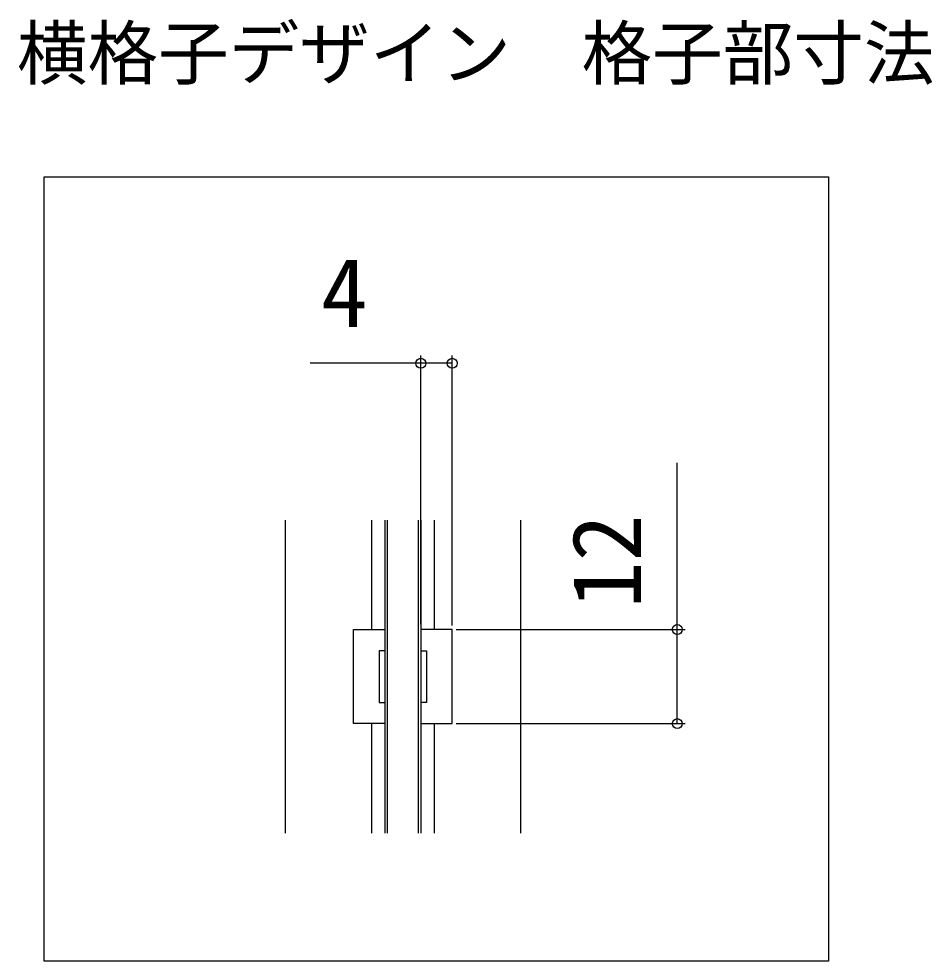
# Model space of a CAD drawing. Units: millimetres, scale not verified. Extents: x -525 to 525, y -783 to 779.
# Drawn here: x -222.1 to -105.7, y 248.1 to 368.3 of the extents above; entities that cross this region are included whole.
import ezdxf
from ezdxf.enums import TextEntityAlignment as Align

# ---------------------------------------------------------------- set-up
doc = ezdxf.new("R2010")
doc.units = ezdxf.units.MM
doc.header["$LTSCALE"] = 4
for name, color, linetype in [('0-2_USER1', 3, 'Continuous'), ('0-3_YKK_11', 7, 'Continuous'), ('0-4_YKK_12', 2, 'Continuous'), ('0-5_YKK_13', 4, 'Continuous'), ('0-7_YKK_D', 6, 'Continuous')]:
    doc.layers.add(name, color=color, linetype=linetype)
doc.styles.add('ＭＳ ゴシック', font='')
doc.styles.get('ＭＳ ゴシック').set_extended_font_data('MS Gothic')

msp = doc.modelspace()

# ---------------------------------------------------------------- linework, layer by layer
at = {"layer": '0-3_YKK_11'}
for points in [[(-179.456, 278.387), (-179.456, 290.387), (-175.456, 290.387), (-175.456, 287.687), (-176.156, 287.687), (-176.156, 281.087), (-175.456, 281.087), (-175.456, 278.387)], [(-166.856, 278.387), (-166.856, 290.387), (-170.856, 290.387), (-170.856, 287.687), (-170.156, 287.687), (-170.156, 281.087), (-170.856, 281.087), (-170.856, 278.387)]]:
    msp.add_lwpolyline(points, close=True, dxfattribs=at)
at = {"layer": '0-4_YKK_12'}
for p, q in [((-188.156, 304.337), (-188.156, 264.438)), ((-177.156, 304.337), (-177.156, 290.387)), ((-175.456, 304.337), (-175.456, 264.438)), ((-170.856, 304.337), (-170.856, 264.438)), ((-169.156, 304.337), (-169.156, 290.387)), ((-158.156, 304.337), (-158.156, 264.438)), ((-177.156, 278.387), (-177.156, 264.438)), ((-169.156, 278.387), (-169.156, 264.438))]:
    msp.add_line(p, q, dxfattribs=at)
msp.add_lwpolyline([(-218.872, 348.099), (-118.872, 348.099), (-118.872, 248.099), (-218.872, 248.099)], close=True, dxfattribs=at)
at = {"layer": '0-5_YKK_13'}
for p, q in [((-175.156, 304.337), (-175.156, 264.438)), ((-171.156, 264.438), (-171.156, 304.337))]:
    msp.add_line(p, q, dxfattribs=at)
at = {"layer": '0-7_YKK_D'}
for p, q in [((-170.856, 291.087), (-170.856, 325.337)), ((-166.856, 290.887), (-166.856, 325.337)), ((-166.356, 290.387), (-137.156, 290.387)), ((-166.356, 278.387), (-137.156, 278.387))]:
    msp.add_line(p, q, dxfattribs=at)
for points in [[(-166.856, 324.337), (-170.856, 324.337), (-184.974, 324.337)], [(-138.156, 278.387), (-138.156, 290.387), (-138.156, 311.665)]]:
    msp.add_lwpolyline(points, dxfattribs=at)
for centre in [(-170.856, 324.337), (-166.856, 324.337), (-138.156, 290.387), (-138.156, 278.387)]:
    msp.add_circle(centre, 0.637, dxfattribs=at)

# ---------------------------------------------------------------- texts
at = {"layer": '0-2_USER1', "style": 'ＭＳ ゴシック'}
msp.add_text('横格子デザイン\u3000格子部寸法', height=6.598, dxfattribs=at).set_placement((-222.358, 358.62), align=Align.BOTTOM_LEFT)
at = {"layer": '0-7_YKK_D', "style": 'ＭＳ ゴシック'}
msp.add_text('4', height=8.798, dxfattribs=at).set_placement((-183.588, 326.337), align=Align.BOTTOM_LEFT)
msp.add_text('12', height=8.798, rotation=90, dxfattribs=at).set_placement((-140.156, 293.096), align=Align.BOTTOM_LEFT)

doc.saveas('drawing.dxf')
